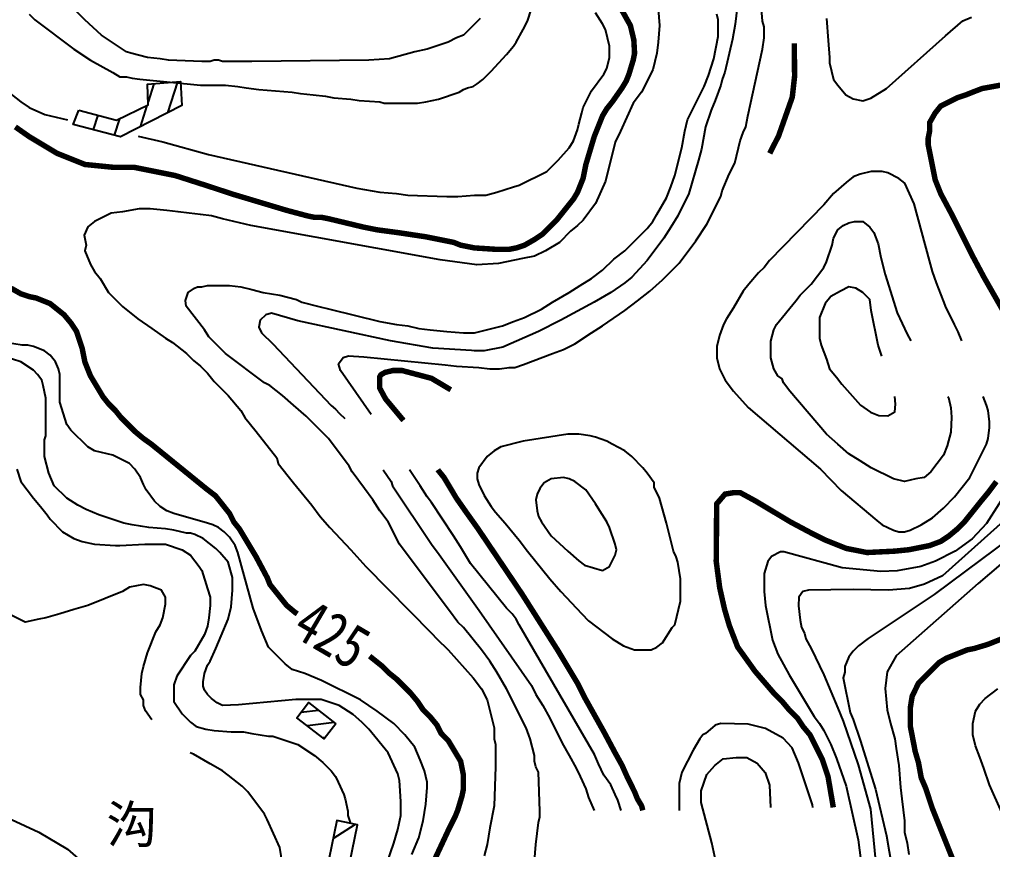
# Model space of a CAD drawing. Extents: x 35515948 to 35520624, y 3302916 to 3308279.
# Drawn here: x 35516328.1 to 35516772.1, y 3304480.3 to 3304859.2 of the extents above; entities that cross this region are included whole.
import ezdxf
from ezdxf.enums import TextEntityAlignment as Align

# ---------------------------------------------------------------- set-up
doc = ezdxf.new("R2010")
doc.units = 0
doc.header["$LTSCALE"] = 10000
doc.header["$MEASUREMENT"] = 0
for name, color, linetype in [('2113', 7, 'CONTINUOUS'), ('8112', 34, 'CONTINUOUS'), ('HY_DX_DGXZ', 3, 'CONTINUOUS')]:
    doc.layers.add(name, color=color, linetype=linetype)
doc.styles.add('仿宋体', font='')
doc.styles.add('正等线体', font='simhei.ttf', dxfattribs={"width": 0.8})
doc.styles.get('仿宋体').set_extended_font_data('文鼎CS仿宋体')

msp = doc.modelspace()

# ---------------------------------------------------------------- linework, layer by layer
at = {"layer": '2113', "linetype": 'Continuous', "ltscale": 0.005}
for p, q in [((35516389.45, 3304829.84), (35516386.78, 3304821.57)), ((35516400.24, 3304830.74), (35516395.7, 3304816.65)), ((35516386.25, 3304819.92), (35516383.12, 3304810.2)), ((35516363.81, 3304815.5), (35516361.69, 3304808.91)), ((35516373.8, 3304813.9), (35516371.38, 3304806.39)), ((35516464.63, 3304543.78), (35516456.51, 3304542.75)), ((35516471.68, 3304538.32), (35516459.48, 3304536.77)), ((35516467.71, 3304531.45), (35516466.53, 3304531.3)), ((35516481.26, 3304491.73), (35516471.15, 3304485.07))]:
    msp.add_line(p, q, dxfattribs=at)
for points in [[(35516355.22, 3304817.77), (35516372.41, 3304813.23), (35516386.83, 3304820.2), (35516386.48, 3304829.6), (35516401.64, 3304830.85), (35516402.2, 3304819.98), (35516374.23, 3304805.65), (35516352.58, 3304811.28)], [(35516472.52, 3304537.67), (35516467.2, 3304530.79), (35516454.73, 3304540.44), (35516460.05, 3304547.32)], [(35516466.94, 3304464.58), (35516476.42, 3304462.63), (35516482.35, 3304491.51), (35516472.87, 3304493.46)]]:
    msp.add_lwpolyline(points, close=True, dxfattribs=at)
at = {"layer": 'HY_DX_DGXZ', "linetype": 'Continuous', "ltscale": 0.005, "const_width": 2.5}
for points, elevation in [([(35516602.45, 3304864.35), (35516606.86, 3304856.48), (35516608.44, 3304849.86), (35516608.78, 3304843.81), (35516608.15, 3304840.64), (35516606.24, 3304834.29), (35516604.97, 3304831.11), (35516603.07, 3304827.94), (35516598.62, 3304821.59), (35516596.08, 3304818.41), (35516594.18, 3304815.24), (35516590.37, 3304805.71), (35516586.56, 3304793.01), (35516585.29, 3304786.66), (35516582.75, 3304780.31), (35516580.84, 3304777.14), (35516573.22, 3304767.61), (35516566.87, 3304761.26), (35516563.06, 3304758.72), (35516558.62, 3304756.18), (35516554.81, 3304754.91), (35516551.63, 3304754.28), (35516545.28, 3304754.28), (35516535.76, 3304754.91), (35516529.41, 3304756.18), (35516526.23, 3304757.45), (35516513.53, 3304759.99), (35516500.83, 3304761.9), (35516491.31, 3304763.17), (35516484.96, 3304764.44), (35516469.08, 3304768.25), (35516465.91, 3304768.88), (35516462.73, 3304768.88), (35516459.56, 3304769.52), (35516450.03, 3304772.06), (35516424.63, 3304779.68), (35516415.11, 3304782.85), (35516399.23, 3304787.93), (35516380.18, 3304791.74), (35516370.66, 3304791.74), (35516357.96, 3304793.01), (35516345.26, 3304798.09), (35516332.56, 3304805.71), (35516326.21, 3304810.16)], 425), ([(35516780.87, 3304719.35), (35516768.17, 3304741.58), (35516763.09, 3304751.1), (35516759.91, 3304757.45), (35516756.74, 3304763.8), (35516753.56, 3304770.15), (35516748.48, 3304779.68), (35516745.94, 3304786.03), (35516742.77, 3304801.9), (35516742.77, 3304805.08), (35516743.4, 3304808.25), (35516743.4, 3304812.06), (35516745.94, 3304816.51), (35516748.48, 3304819.68), (35516752.29, 3304821.59), (35516756.1, 3304823.49), (35516759.91, 3304824.76), (35516763.09, 3304826.03), (35516767.35, 3304827.67), (35516799.9, 3304833.6)], 450), ([(35516324.3, 3304736.5), (35516328.75, 3304733.96), (35516332.56, 3304732.69), (35516335.73, 3304732.05), (35516342.08, 3304729.51), (35516348.43, 3304724.43), (35516351.61, 3304720.62), (35516354.15, 3304716.81), (35516356.69, 3304709.19), (35516357.96, 3304702.84), (35516360.5, 3304696.49), (35516366.21, 3304686.97), (35516368.75, 3304683.79), (35516371.93, 3304680.62), (35516374.47, 3304677.44), (35516380.82, 3304671.09), (35516384.63, 3304667.92), (35516388.27, 3304665.33), (35516413.49, 3304644.85), (35516417.59, 3304641.7), (35516424, 3304633.63), (35516425.9, 3304629.82), (35516428.44, 3304626.64), (35516436.06, 3304613.94), (35516441.14, 3304604.42), (35516442.41, 3304601.24), (35516450.03, 3304591.72), (35516453.84, 3304588.54), (35516454.89, 3304587.85)], 425), ([(35516699.47, 3304499.48), (35516697.05, 3304513.61), (35516694.51, 3304521.23), (35516688.79, 3304532.66), (35516685.62, 3304536.47), (35516683.08, 3304540.28), (35516679.27, 3304544.09), (35516676.09, 3304547.9), (35516672.28, 3304551.71), (35516663.7, 3304561.69), (35516655.81, 3304572.71), (35516652.03, 3304582.48), (35516649.82, 3304590.04), (35516647.62, 3304599.8), (35516646.04, 3304611.77), (35516646.25, 3304638.07), (35516650.06, 3304642.52), (35516653.87, 3304643.15), (35516657.04, 3304643.15), (35516664.03, 3304639.34), (35516679.9, 3304629.82), (35516689.43, 3304624.74), (35516695.78, 3304621.56), (35516705.3, 3304617.75), (35516714.83, 3304615.85), (35516727.53, 3304616.48), (35516733.88, 3304617.12), (35516737.05, 3304617.75), (35516743.4, 3304619.02), (35516748.48, 3304620.93), (35516752.29, 3304623.47), (35516756.1, 3304626.64), (35516759.28, 3304629.82), (35516766.9, 3304639.34), (35516770.07, 3304643.15), (35516773.88, 3304648.23)], 450), ([(35516487.89, 3304568.54), (35516493.85, 3304563.78), (35516497.02, 3304560.6), (35516500.2, 3304558.06), (35516506.55, 3304551.71), (35516509.72, 3304547.9), (35516512.26, 3304544.09), (35516515.44, 3304540.92), (35516518.61, 3304537.11), (35516520.52, 3304533.3), (35516523.69, 3304530.12), (35516529.41, 3304520.6), (35516530.68, 3304514.25), (35516530.68, 3304507.9), (35516530.04, 3304504.72), (35516528.14, 3304498.37), (35516526.87, 3304495.2), (35516523.69, 3304488.85), (35516514.8, 3304469.8)], 425)]:
    msp.add_lwpolyline(points, dxfattribs=dict(at, elevation=elevation))
at = {"layer": 'HY_DX_DGXZ', "linetype": 'Continuous', "ltscale": 0.005}
for points, elevation in [([(35516332.56, 3304861.59), (35516335.1, 3304859.05), (35516352.88, 3304845.72), (35516360.5, 3304840.64), (35516370.66, 3304834.92), (35516373.83, 3304833.02), (35516377.01, 3304833.02), (35516379.55, 3304832.38), (35516383.1, 3304831.91), (35516410.66, 3304829.21), (35516422.09, 3304829.21), (35516427.81, 3304828.57), (35516431.62, 3304827.94), (35516437.33, 3304827.3), (35516444.95, 3304826.67), (35516452.57, 3304826.03), (35516456.38, 3304825.4), (35516462.1, 3304824.76), (35516467.81, 3304824.13), (35516471.62, 3304823.49), (35516479.24, 3304822.86), (35516483.05, 3304822.22), (35516492.58, 3304821.59), (35516494.48, 3304820.95), (35516509.72, 3304820.95), (35516513.53, 3304821.59), (35516519.25, 3304822.86), (35516528.77, 3304826.03), (35516530.68, 3304827.3), (35516532.58, 3304827.94), (35516535.12, 3304828.57), (35516537.03, 3304829.84), (35516539.57, 3304831.75), (35516543.38, 3304835.56), (35516550.36, 3304843.18), (35516553.54, 3304846.99), (35516554.81, 3304848.89), (35516557.98, 3304854.61), (35516559.89, 3304858.42), (35516561.79, 3304864.13)], 415), ([(35516619.58, 3304864.13), (35516620.21, 3304856.51), (35516619.58, 3304848.89), (35516618.94, 3304843.81), (35516617.04, 3304836.19), (35516611.96, 3304826.03), (35516608.15, 3304820.95), (35516602.43, 3304808.25), (35516599.89, 3304803.17), (35516595.45, 3304785.39), (35516591, 3304775.23), (35516585.29, 3304767.61), (35516582.75, 3304765.07), (35516579.57, 3304762.53), (35516574.49, 3304757.45), (35516568.14, 3304753.64), (35516563.06, 3304751.1), (35516557.65, 3304750.03), (35516546.62, 3304747.83), (35516536.84, 3304747.2), (35516520.13, 3304749.4), (35516433.75, 3304765.15), (35516420.82, 3304768.25), (35516415.74, 3304769.52), (35516410.66, 3304770.15), (35516405.58, 3304770.79), (35516400.5, 3304771.42), (35516395.42, 3304772.06), (35516387.8, 3304772.69), (35516382.72, 3304772.69), (35516375.1, 3304771.42), (35516370.02, 3304770.79), (35516362.4, 3304766.98), (35516359.36, 3304764.6), (35516357.66, 3304760.67), (35516358.59, 3304756.18), (35516357.96, 3304753.64), (35516360.5, 3304747.29), (35516362.4, 3304744.12), (35516364.94, 3304740.94), (35516368.75, 3304734.59), (35516375.1, 3304728.24), (35516382.09, 3304722.53), (35516388.44, 3304718.08), (35516394.79, 3304713.64), (35516397.96, 3304711.73), (35516404.31, 3304706.65), (35516407.49, 3304703.48), (35516410.66, 3304700.94), (35516413.84, 3304697.76), (35516417.01, 3304693.95), (35516423.36, 3304687.6), (35516429.08, 3304680.62), (35516430.98, 3304677.44), (35516436.06, 3304671.09), (35516445.59, 3304659.03), (35516446.22, 3304656.49), (35516450.67, 3304650.77), (35516453.21, 3304647.6), (35516461.46, 3304637.44), (35516465.27, 3304632.36), (35516469.72, 3304627.28), (35516479.24, 3304617.12), (35516486.23, 3304609.5), (35516516.07, 3304579.02), (35516518.61, 3304576.48), (35516523.69, 3304571.4), (35516535.12, 3304558.7), (35516538.93, 3304553.62), (35516541.47, 3304548.54), (35516544.65, 3304535.84), (35516544.65, 3304530.76), (35516545.28, 3304528.22), (35516545.28, 3304518.06), (35516544.65, 3304500.28), (35516542.74, 3304490.12), (35516541.47, 3304482.5), (35516540.2, 3304477.42)], 430), ([(35516382.25, 3304805.91), (35516393.54, 3304803.28), (35516414.34, 3304797.61), (35516482.12, 3304782.17), (35516492.58, 3304780.31), (35516500.2, 3304779.68), (35516505.28, 3304779.04), (35516523.06, 3304778.41), (35516528.14, 3304778.41), (35516535.76, 3304779.04), (35516540.84, 3304779.04), (35516545.92, 3304780.31), (35516553.54, 3304782.85), (35516556.08, 3304783.49), (35516568.78, 3304789.84), (35516573.86, 3304794.92), (35516578.94, 3304800.63), (35516580.84, 3304803.81), (35516582.75, 3304808.89), (35516583.38, 3304811.43), (35516584.65, 3304816.51), (35516585.29, 3304819.05), (35516589.1, 3304826.67), (35516594.81, 3304834.29), (35516596.08, 3304836.83), (35516597.35, 3304841.91), (35516597.35, 3304846.99), (35516595.45, 3304854.61), (35516594.18, 3304857.15), (35516591, 3304862.23)], 420), ([(35516263.51, 3304855.56), (35516265.88, 3304855.24), (35516273.5, 3304853.97), (35516277.31, 3304853.34), (35516281.12, 3304852.7), (35516284.93, 3304852.07), (35516288.74, 3304851.43), (35516294.46, 3304849.53), (35516302.08, 3304846.35), (35516307.79, 3304842.54), (35516309.7, 3304840.64), (35516311.6, 3304838.1), (35516315.41, 3304833.65), (35516319.22, 3304829.84), (35516323.03, 3304826.03), (35516328.75, 3304821.59), (35516332.56, 3304819.05), (35516339.63, 3304815.88), (35516350.01, 3304813.45)], 420), ([(35516507.18, 3304478.05), (35516510.36, 3304485.67), (35516512.26, 3304493.29), (35516513.53, 3304500.91), (35516514.17, 3304508.53), (35516514.17, 3304511.07), (35516512.9, 3304516.15), (35516510.99, 3304521.23), (35516508.45, 3304526.95), (35516504.01, 3304532.66), (35516498.93, 3304537.74), (35516491.31, 3304543.46), (35516483.69, 3304548.54), (35516465.91, 3304557.43), (35516458.29, 3304560.6), (35516452.57, 3304562.51), (35516449.4, 3304565.05), (35516441.78, 3304572.67), (35516438.6, 3304580.29), (35516434.79, 3304590.45), (35516427.81, 3304615.85), (35516426.54, 3304619.02), (35516424, 3304622.83), (35516421.46, 3304625.37), (35516418.92, 3304627.28), (35516416.38, 3304628.55), (35516413.84, 3304629.18), (35516398.6, 3304633.63), (35516395.42, 3304634.9), (35516392.25, 3304636.8), (35516389.71, 3304639.34), (35516385.9, 3304644.42), (35516384.63, 3304646.96), (35516383.36, 3304650.14), (35516380.82, 3304653.95), (35516378.28, 3304656.49), (35516370.66, 3304660.3), (35516365.58, 3304661.57), (35516362.4, 3304662.2), (35516359.23, 3304664.11), (35516351.61, 3304671.73), (35516349.7, 3304674.27), (35516346.53, 3304684.43), (35516346.53, 3304697.13), (35516345.89, 3304699.67), (35516344.62, 3304702.84), (35516342.08, 3304706.02), (35516339.54, 3304707.92), (35516334.46, 3304709.83), (35516331.92, 3304710.46), (35516329.38, 3304710.46), (35516321.76, 3304711.73)], 420), ([(35516494.48, 3304470.43), (35516498.93, 3304483.13), (35516500.83, 3304489.48), (35516502.1, 3304495.83), (35516502.1, 3304502.18), (35516501.47, 3304511.71), (35516500.83, 3304514.88), (35516496.39, 3304524.41), (35516487.5, 3304535.2), (35516484.32, 3304538.38), (35516480.32, 3304541.89), (35516474.02, 3304545.98), (35516465.82, 3304548.82), (35516454.16, 3304548.82), (35516427.99, 3304546.3), (35516420.82, 3304546), (35516418.28, 3304547.27), (35516415.74, 3304549.17), (35516413.84, 3304551.08), (35516412.57, 3304552.98), (35516411.93, 3304554.89), (35516411.93, 3304556.79), (35516412.57, 3304560.6), (35516413.84, 3304564.41), (35516415.11, 3304566.32), (35516417.65, 3304572.03), (35516420.19, 3304577.75), (35516423.36, 3304585.37), (35516424.63, 3304591.08), (35516425.27, 3304598.7), (35516425.27, 3304604.42), (35516423.36, 3304611.4), (35516419.55, 3304615.85), (35516417.65, 3304617.75), (35516411.93, 3304622.2), (35516408.12, 3304624.1), (35516406.22, 3304624.74), (35516404.31, 3304624.74), (35516398.6, 3304626.01), (35516394.79, 3304626.64), (35516387.17, 3304627.28), (35516383.36, 3304627.91), (35516379.55, 3304628.55), (35516375.74, 3304629.18), (35516364.31, 3304632.99), (35516358.59, 3304635.53), (35516354.78, 3304637.44), (35516349.7, 3304640.61), (35516343.99, 3304646.33), (35516341.45, 3304652.04), (35516339.54, 3304659.66), (35516339.54, 3304667.28), (35516340.18, 3304669.19), (35516340.18, 3304686.33), (35516338.91, 3304692.05), (35516338.27, 3304694.59), (35516336.37, 3304697.13), (35516334.46, 3304699.03), (35516328.75, 3304702.84), (35516321.13, 3304705.38)], 415), ([(35516326.84, 3304653.95), (35516328.75, 3304648.23), (35516334.46, 3304640.61), (35516337.64, 3304636.8), (35516340.81, 3304632.99), (35516342.08, 3304631.09), (35516347.8, 3304625.37), (35516352.88, 3304622.2), (35516356.69, 3304620.93), (35516362.4, 3304619.66), (35516371.93, 3304619.02), (35516373.83, 3304619.02), (35516385.26, 3304619.66), (35516389.07, 3304619.66), (35516394.79, 3304619.66), (35516402.41, 3304617.12), (35516406.22, 3304614.58), (35516410.03, 3304609.5), (35516411.3, 3304607.59), (35516413.84, 3304599.34), (35516415.11, 3304595.53), (35516415.11, 3304591.72), (35516414.47, 3304586), (35516413.84, 3304582.19), (35516412.57, 3304578.38), (35516408.12, 3304570.76), (35516406.22, 3304568.86), (35516399.87, 3304559.33), (35516398.6, 3304555.52), (35516398.6, 3304547.9), (35516402.41, 3304542.19), (35516406.22, 3304538.38), (35516408.76, 3304536.47), (35516413.2, 3304535.2), (35516417.01, 3304534.57), (35516424.63, 3304533.93), (35516426.54, 3304533.93), (35516430.35, 3304533.93), (35516434.16, 3304533.3), (35516437.97, 3304532.66), (35516441.78, 3304532.03), (35516443.68, 3304532.03), (35516455.11, 3304528.22), (35516462.73, 3304523.14), (35516466.54, 3304519.96), (35516470.35, 3304516.15), (35516472.26, 3304513.61), (35516473.53, 3304511.07), (35516476.07, 3304505.36), (35516476.7, 3304503.45), (35516477.97, 3304497.74), (35516477.97, 3304495.83), (35516479.03, 3304492.65)], 410), ([(35516780.6, 3304646.73), (35516769.37, 3304629.13), (35516762.9, 3304622.13), (35516755.06, 3304616.52), (35516746.05, 3304611.96), (35516739.37, 3304609.41), (35516728.66, 3304607.5), (35516721.14, 3304607.19), (35516703.44, 3304608.88), (35516676.83, 3304616.2), (35516675.34, 3304616.2), (35516671.21, 3304613.97), (35516669.52, 3304611.75), (35516667.84, 3304606.32), (35516667.84, 3304598.07), (35516668.47, 3304591.72), (35516671.65, 3304575.84), (35516674.19, 3304569.49), (35516679.27, 3304559.97), (35516690.7, 3304540.92), (35516693.24, 3304537.74), (35516695.14, 3304534.57), (35516698.32, 3304528.22), (35516700.86, 3304521.87), (35516705.3, 3304509.17), (35516710.75, 3304484.65), (35516714.88, 3304452.96)], 445), ([(35516778.5, 3304631.44), (35516749.25, 3304605.22), (35516741.05, 3304601.4), (35516734.21, 3304599.49), (35516724.65, 3304598.67), (35516708.52, 3304598.94), (35516688.16, 3304598.7), (35516685.62, 3304598.07), (35516683.71, 3304595.53), (35516683.51, 3304591.5), (35516684.35, 3304585.03), (35516684.98, 3304581.56), (35516686.25, 3304579.02), (35516686.89, 3304576.48), (35516689.43, 3304572.03), (35516695.14, 3304559.97), (35516698.32, 3304552.35), (35516701.49, 3304544.73), (35516704.03, 3304538.92), (35516710.75, 3304518.89), (35516716.37, 3304498.64), (35516719.12, 3304470.34)], 440), ([(35516787.79, 3304628.17), (35516745.42, 3304596.76), (35516715.35, 3304576.54), (35516711.02, 3304573.3), (35516708.48, 3304570.76), (35516706.57, 3304568.22), (35516704.67, 3304563.78), (35516704.67, 3304561.24), (35516704.03, 3304558.7), (35516707.21, 3304542.82), (35516708.48, 3304539.65), (35516711.65, 3304530.12), (35516718.68, 3304507.86), (35516723.73, 3304486.44), (35516727.2, 3304465.96)], 435), ([(35516781.08, 3304614.93), (35516765.63, 3304601.7), (35516728.12, 3304568.63), (35516724.02, 3304561.38), (35516723.07, 3304553.82), (35516724.02, 3304544.06), (35516725.62, 3304537.74), (35516727.53, 3304530.76), (35516728.16, 3304526.31), (35516729.43, 3304518.69), (35516730.07, 3304508.53), (35516730.7, 3304503.45), (35516731.34, 3304498.37), (35516731.97, 3304493.29), (35516731.97, 3304488.21), (35516733.24, 3304483.13), (35516733.88, 3304478.05)], 430), ([(35516388.45, 3304539.43), (35516385.65, 3304543.59), (35516384.63, 3304546), (35516384.63, 3304548.54), (35516383.36, 3304551.08), (35516383.36, 3304554.25), (35516383.99, 3304560.6), (35516384.63, 3304563.78), (35516386.53, 3304570.13), (35516390.34, 3304579.65), (35516392.25, 3304582.83), (35516393.52, 3304586), (35516394.79, 3304592.35), (35516394.79, 3304595.53), (35516392.88, 3304598.7), (35516387.8, 3304600.61), (35516384.63, 3304601.24), (35516378.28, 3304599.97), (35516375.1, 3304598.07), (35516359.23, 3304591.72), (35516352.88, 3304589.81), (35516346.53, 3304587.91), (35516340.18, 3304586), (35516337, 3304585.37), (35516330.65, 3304584.1), (35516324.3, 3304587.27)], 405), ([(35516776.42, 3304497.1), (35516770.71, 3304509.8), (35516768.17, 3304517.42), (35516766.26, 3304522.5), (35516764.36, 3304527.58), (35516763.09, 3304532.66), (35516763.09, 3304537.74), (35516764.36, 3304543.46), (35516766.26, 3304546.63), (35516768.8, 3304549.17), (35516774.52, 3304553.62)], 420), ([(35516448.13, 3304473.61), (35516446.86, 3304481.23), (35516441.14, 3304493.93), (35516439.87, 3304496.47), (35516432.25, 3304506.63), (35516429.71, 3304509.17), (35516423.36, 3304514.25), (35516420.82, 3304516.15), (35516415.11, 3304519.33), (35516407.49, 3304523.77), (35516406.07, 3304524.48)], 405), ([(35516316.05, 3304497.74), (35516336.89, 3304488.25), (35516350.03, 3304480.41), (35516359.57, 3304472.04)], 405)]:
    msp.add_lwpolyline(points, dxfattribs=dict(at, elevation=elevation))
at = {"layer": 'HY_DX_DGXZ', "linetype": 'Continuous', "ltscale": 0.005, "flags": 128}
for points, elevation in [([(35516655.52, 3304864.66), (35516654.67, 3304857.13), (35516653.51, 3304850.14), (35516649.91, 3304835.19), (35516648.79, 3304831.75), (35516648.15, 3304829.21), (35516645.61, 3304822.22), (35516643.71, 3304817.78), (35516641.17, 3304810.16), (35516639.26, 3304800), (35516637.99, 3304794.92), (35516633.55, 3304779.68), (35516628.47, 3304769.52), (35516625.29, 3304764.44), (35516622.12, 3304759.36), (35516614.5, 3304749.2), (35516607.51, 3304741.58), (35516604.34, 3304739.04), (35516597.99, 3304734.59), (35516590.37, 3304730.15), (35516575.13, 3304721.89), (35516564.97, 3304716.81), (35516548.67, 3304709.58), (35516540.2, 3304707.89), (35516535.76, 3304707.92), (35516534.32, 3304708.14), (35516516.67, 3304709.08), (35516497.44, 3304712.55), (35516455.19, 3304721.68), (35516443.05, 3304725.07), (35516440.51, 3304724.43), (35516437.97, 3304721.89), (35516437.33, 3304718.72), (35516438.6, 3304716.18), (35516443.68, 3304711.1), (35516470.34, 3304682.98), (35516472.26, 3304681.25), (35516474.16, 3304679.35), (35516476.55, 3304676.96)], 440), ([(35516488.54, 3304678.82), (35516474.58, 3304698.98), (35516473.73, 3304702.06), (35516475.75, 3304704.81), (35516478.19, 3304705.66), (35516485.29, 3304705.13), (35516522.42, 3304701.57), (35516527.5, 3304700.94), (35516537.66, 3304700.3), (35516542.74, 3304699.67), (35516547.19, 3304699.67), (35516551.63, 3304700.3), (35516554.17, 3304700.3), (35516558.11, 3304701.74), (35516571.32, 3304706.65), (35516576.4, 3304708.56), (35516581.48, 3304711.1), (35516589.1, 3304716.18), (35516594.18, 3304719.35), (35516604.34, 3304726.34), (35516610.05, 3304730.78), (35516615.77, 3304735.23), (35516621.48, 3304740.31), (35516629.1, 3304747.93), (35516636.72, 3304758.09), (35516641.8, 3304765.71), (35516648.15, 3304778.41), (35516648.79, 3304780.95), (35516651.96, 3304788.57), (35516654.5, 3304793.65), (35516657.04, 3304803.81), (35516658.31, 3304807.62), (35516659.58, 3304810.16), (35516660.51, 3304815.05), (35516667.2, 3304845.72), (35516667.84, 3304850.8), (35516667.84, 3304855.88), (35516667.2, 3304858.42), (35516666.57, 3304866.04)], 445), ([(35516538.3, 3304859.69), (35516530.68, 3304852.07), (35516527.5, 3304850.8), (35516523.69, 3304848.89), (35516514.17, 3304845.72), (35516508.45, 3304844.45), (35516497.02, 3304841.27), (35516487.5, 3304840.64), (35516434.16, 3304840), (35516420.82, 3304840), (35516418.92, 3304840.64), (35516417.01, 3304840.64), (35516415.11, 3304840), (35516411.3, 3304840), (35516396.06, 3304840.64), (35516392.25, 3304841.27), (35516386.53, 3304841.91), (35516378.91, 3304843.81), (35516377.01, 3304844.45), (35516365.58, 3304852.07), (35516357.96, 3304859.05), (35516354.15, 3304862.86)], 410), ([(35516563.06, 3304474.88), (35516563.7, 3304482.5), (35516564.33, 3304487.58), (35516564.97, 3304492.66), (35516565.6, 3304495.2), (35516565.6, 3304497.74), (35516564.97, 3304515.52), (35516563.7, 3304518.06), (35516563.06, 3304520.6), (35516563.06, 3304523.14), (35516561.16, 3304530.76), (35516559.25, 3304535.84), (35516550.36, 3304553.62), (35516545.92, 3304561.24), (35516542.74, 3304566.32), (35516538.93, 3304571.4), (35516530.68, 3304581.56), (35516528.14, 3304584.1), (35516524.33, 3304589.18), (35516520.52, 3304594.26), (35516501.47, 3304619.66), (35516496.39, 3304629.82), (35516492.58, 3304634.9), (35516489.4, 3304639.98), (35516485.59, 3304645.06), (35516479.88, 3304652.68), (35516478.61, 3304655.22), (35516469.08, 3304667.92), (35516458.92, 3304678.08), (35516453.21, 3304683.16), (35516448.13, 3304687.6), (35516442.41, 3304692.05), (35516439.87, 3304693.32), (35516422.09, 3304706.65), (35516414.47, 3304714.27), (35516412.57, 3304717.45), (35516404.2, 3304728.35), (35516403.88, 3304730.89), (35516405.05, 3304734.6), (35516408.01, 3304736.51), (35516409.39, 3304737.13), (35516411.3, 3304737.13), (35516413.84, 3304737.77), (35516424, 3304737.77), (35516429.08, 3304737.13), (35516434.16, 3304735.86), (35516439.24, 3304734.59), (35516446.86, 3304733.32), (35516454.48, 3304731.42), (35516457.02, 3304730.15), (35516464.64, 3304728.24), (35516469.72, 3304726.97), (35516492.58, 3304721.26), (35516500.2, 3304719.99), (35516505.28, 3304719.35), (35516510.36, 3304718.08), (35516515.44, 3304717.45), (35516523.06, 3304716.81), (35516530.68, 3304716.18), (35516535.76, 3304716.18), (35516548.46, 3304719.35), (35516553.54, 3304721.26), (35516558.62, 3304723.16), (35516566.24, 3304726.97), (35516571.32, 3304730.15), (35516578.94, 3304734.59), (35516584.02, 3304737.77), (35516589.1, 3304740.94), (35516594.18, 3304744.75), (35516599.26, 3304749.83), (35516604.34, 3304753.64), (35516614.5, 3304763.8), (35516617.04, 3304766.98), (35516618.94, 3304770.15), (35516623.39, 3304777.77), (35516625.29, 3304782.85), (35516627.2, 3304787.93), (35516630.37, 3304800.63), (35516631.64, 3304808.25), (35516632.91, 3304813.33), (35516640.53, 3304828.57), (35516642.44, 3304833.65), (35516644.98, 3304841.27), (35516646.88, 3304851.43), (35516646.88, 3304859.05), (35516646.25, 3304861.59)], 435), ([(35516696.41, 3304859.69), (35516697.05, 3304849.53), (35516697.68, 3304841.91), (35516697.68, 3304839.37), (35516699.59, 3304831.75), (35516701.49, 3304829.21), (35516705.13, 3304824.81), (35516708.52, 3304822.9), (35516712.98, 3304822.05), (35516716.58, 3304823.21), (35516723.68, 3304827.67), (35516750.6, 3304851.73), (35516758.55, 3304858.51), (35516762.45, 3304860.32)], 455), ([(35516729.43, 3304786.66), (35516724.35, 3304789.2), (35516721.81, 3304789.84), (35516716.73, 3304789.84), (35516711.65, 3304788.57), (35516708.48, 3304787.3), (35516705.3, 3304784.76), (35516699.59, 3304779.68), (35516695.14, 3304774.6), (35516670.38, 3304749.2), (35516667.84, 3304746.02), (35516665.3, 3304743.48), (35516660.85, 3304738.4), (35516658.31, 3304735.23), (35516653.87, 3304727.61), (35516650.69, 3304722.53), (35516649.42, 3304719.99), (35516647.52, 3304714.91), (35516646.25, 3304709.83), (35516646.25, 3304704.75), (35516647.52, 3304699.67), (35516650.06, 3304694.59), (35516653.87, 3304689.51), (35516660.54, 3304682.02), (35516693.65, 3304653.98), (35516703.1, 3304644.22), (35516719.27, 3304630.45), (35516721.81, 3304628.55), (35516726.89, 3304626.01), (35516729.43, 3304625.37), (35516731.97, 3304625.37), (35516734.51, 3304626.01), (35516739.59, 3304628.55), (35516744.67, 3304631.72), (35516749.75, 3304636.17), (35516754.83, 3304641.25), (35516761.82, 3304650.14), (35516769.44, 3304665.38), (35516770.07, 3304667.92), (35516770.71, 3304673), (35516770.71, 3304675.54), (35516770.07, 3304680.62), (35516769.44, 3304683.16), (35516767.92, 3304687.05)], 455), ([(35516758.05, 3304712.42), (35516756.44, 3304716.58), (35516754.83, 3304719.99), (35516753.56, 3304722.53), (35516751.02, 3304727.61), (35516749.75, 3304730.78), (35516746.58, 3304739.04), (35516744.67, 3304744.12), (35516743.4, 3304749.2), (35516736.3, 3304774.98), (35516732.05, 3304784.42), (35516729.43, 3304786.66), (35516729.43, 3304786.66)], 455), ([(35516682.44, 3304730.78), (35516684.35, 3304733.32), (35516689.43, 3304738.4), (35516695.14, 3304746.02), (35516696.41, 3304748.56), (35516698.95, 3304756.18), (35516699.59, 3304759.36), (35516701.49, 3304763.17), (35516704.03, 3304765.07), (35516706.57, 3304766.34), (35516709.11, 3304766.98), (35516712.92, 3304766.98), (35516716.1, 3304764.44), (35516718, 3304761.9), (35516719.91, 3304756.82), (35516721.18, 3304750.47), (35516723.08, 3304742.85), (35516728.66, 3304725.27), (35516733.12, 3304715.52), (35516734.87, 3304712.42)], 460), ([(35516721.65, 3304705.55), (35516719.91, 3304710.46), (35516716.73, 3304726.34), (35516716.1, 3304731.42), (35516712.92, 3304734.59), (35516709.75, 3304736.5), (35516706.57, 3304737.13), (35516702.76, 3304735.23), (35516698.32, 3304732.69), (35516695.78, 3304729.51), (35516693.24, 3304723.16), (35516693.24, 3304713.64), (35516693.87, 3304710.46), (35516696.41, 3304704.11), (35516697.68, 3304699.67), (35516700.86, 3304695.86), (35516703.4, 3304692.68), (35516711.81, 3304683.19), (35516716.37, 3304679.9), (35516720.29, 3304678.42), (35516724.42, 3304678.21), (35516727.6, 3304680.12), (35516727.81, 3304683.51), (35516727.51, 3304687.05)], 465), ([(35516751.7, 3304687.05), (35516751.98, 3304686.62), (35516753.08, 3304681.98), (35516753.35, 3304677.61), (35516753.08, 3304670.78), (35516751.44, 3304664.5), (35516749.75, 3304660.3), (35516744.04, 3304652.68), (35516740.86, 3304650.14), (35516737.05, 3304649.5), (35516731.97, 3304648.23), (35516726.89, 3304649.5), (35516716.73, 3304654.58), (35516711.65, 3304657.76), (35516706.57, 3304660.93), (35516701.49, 3304665.38), (35516696.41, 3304669.82), (35516679.59, 3304689.44), (35516676.73, 3304693.32), (35516676.09, 3304695.22), (35516674.19, 3304696.49), (35516672.28, 3304699.67), (35516671.01, 3304704.75), (35516671.01, 3304712.37), (35516672.28, 3304717.45), (35516673.55, 3304719.99), (35516682.44, 3304730.78), (35516682.44, 3304730.78)], 460), ([(35516494.03, 3304653.67), (35516497.66, 3304648.23), (35516498.29, 3304646.33), (35516516.07, 3304619.66), (35516519.55, 3304614.92), (35516537.84, 3304589.4), (35516561.8, 3304555.07), (35516563.7, 3304551.08), (35516566.87, 3304546), (35516570.05, 3304540.28), (35516571.95, 3304536.47), (35516573.86, 3304532.66), (35516575.76, 3304528.85), (35516578.94, 3304523.14), (35516582.11, 3304517.42), (35516584.02, 3304513.61), (35516586.56, 3304507.9), (35516587.83, 3304504.09), (35516590.31, 3304498.14)], 440), ([(35516602.71, 3304498.14), (35516601.16, 3304502.82), (35516599.89, 3304505.36), (35516597.99, 3304509.8), (35516594.81, 3304514.25), (35516592.27, 3304519.33), (35516590.44, 3304523.66), (35516556.08, 3304582.83), (35516554.81, 3304585.37), (35516552.9, 3304587.91), (35516550.36, 3304590.45), (35516542.11, 3304600.61), (35516533.85, 3304610.77), (35516529.41, 3304618.39), (35516526.23, 3304623.47), (35516521.15, 3304631.09), (35516516.07, 3304638.71), (35516514.17, 3304641.25), (35516510.99, 3304646.33), (35516506.1, 3304653.67)], 445), ([(35516690.11, 3304499.48), (35516689.9, 3304500.61), (35516683.59, 3304519.83), (35516680.75, 3304526.76), (35516676.66, 3304531.17), (35516668.46, 3304535.58), (35516660.58, 3304537.47), (35516648.15, 3304537.74), (35516645.61, 3304537.11), (35516641.17, 3304533.3), (35516639.9, 3304532.66), (35516638.63, 3304530.76), (35516635.45, 3304525.68), (35516630.37, 3304515.52), (35516629.1, 3304510.44), (35516629.1, 3304498.14)], 455), ([(35516671.97, 3304471.35), (35516673.12, 3304443.95), (35516672.91, 3304418.51), (35516671.74, 3304415.96), (35516669.52, 3304413.74), (35516667.82, 3304413.74), (35516665.06, 3304413.74), (35516662.2, 3304416.28), (35516651.81, 3304447.13), (35516643.97, 3304483.27), (35516639.2, 3304501.72), (35516639.2, 3304507.12), (35516641.74, 3304514.44), (35516645.35, 3304518.57), (35516649.27, 3304521.65), (35516655.2, 3304522.28), (35516659.98, 3304522.28), (35516664.74, 3304519.74), (35516668.35, 3304515.5), (35516670.36, 3304509.67), (35516670.79, 3304499.48)], 460)]:
    msp.add_lwpolyline(points, dxfattribs=dict(at, elevation=elevation))
at = {"layer": 'HY_DX_DGXZ', "linetype": 'Continuous', "ltscale": 0.005, "const_width": 2.5, "flags": 128}
for points, elevation in [([(35516681.64, 3304848.29), (35516681.81, 3304833.29), (35516680.75, 3304823.75), (35516674.5, 3304806.04), (35516670.45, 3304798.1)], 450), ([(35516524.92, 3304690.14), (35516516.12, 3304695.37), (35516502.71, 3304698.93), (35516498.52, 3304698.93), (35516494.96, 3304698.09), (35516493.07, 3304697.05), (35516492.45, 3304696), (35516492.45, 3304694.33), (35516492.45, 3304690.98), (35516495.17, 3304685.95), (35516503.33, 3304676.16)], 450), ([(35516519, 3304653.67), (35516519.25, 3304653.31), (35516521.79, 3304650.14), (35516527.5, 3304640.61), (35516531.95, 3304634.26), (35516537.21, 3304626.89), (35516557.39, 3304596.96), (35516573.78, 3304571.13), (35516582.75, 3304556.16), (35516585.92, 3304549.81), (35516594.81, 3304533.93), (35516599.89, 3304524.41), (35516603.07, 3304518.69), (35516605.61, 3304512.98), (35516608.78, 3304506.63), (35516610.05, 3304503.45), (35516611.96, 3304500.28), (35516612.55, 3304498.14)], 450), ([(35516756.1, 3304470.43), (35516744.67, 3304499.01), (35516741.5, 3304508.53), (35516739.59, 3304512.98), (35516738.32, 3304519.96), (35516736.83, 3304525.04), (35516734.6, 3304536.59), (35516734.6, 3304544.96), (35516735.45, 3304550.27), (35516738.32, 3304556.16), (35516747.85, 3304565.68), (35516751.02, 3304567.59), (35516760.55, 3304571.4), (35516763.72, 3304572.03), (35516770.07, 3304573.94), (35516785.95, 3304580.29)], 425)]:
    msp.add_lwpolyline(points, dxfattribs=dict(at, elevation=elevation))
at = {"layer": 'HY_DX_DGXZ', "linetype": 'Continuous', "ltscale": 0.005, "flags": 128}
for points, elevation in [([(35516557.98, 3304666.65), (35516547.82, 3304664.11), (35516544.65, 3304662.2), (35516541.47, 3304659.66), (35516537.66, 3304654.58), (35516537.03, 3304652.04), (35516537.03, 3304649.5), (35516537.66, 3304646.96), (35516540.2, 3304641.88), (35516543.38, 3304636.8), (35516545.28, 3304634.26), (35516549.73, 3304629.18), (35516556.08, 3304621.56), (35516559.89, 3304616.48), (35516570.05, 3304603.78), (35516575.13, 3304598.07), (35516584.65, 3304587.91), (35516587.83, 3304584.73), (35516598.62, 3304576.48), (35516603.7, 3304573.3), (35516608.78, 3304571.4), (35516616.4, 3304571.4), (35516618.94, 3304572.67), (35516621.48, 3304574.57), (35516625.93, 3304581.56), (35516627.2, 3304582.83), (35516629.74, 3304593.62), (35516629.74, 3304603.78), (35516628.47, 3304611.4), (35516627.83, 3304613.94), (35516626.56, 3304616.48), (35516623.39, 3304629.18), (35516620.21, 3304640.61), (35516617.67, 3304645.69), (35516617.67, 3304647.6), (35516614.5, 3304652.04), (35516612.59, 3304654.58), (35516607.51, 3304659.66), (35516604.34, 3304662.2), (35516598.62, 3304665.38), (35516596.08, 3304666.65), (35516591, 3304668.55), (35516588.46, 3304669.19), (35516583.38, 3304669.82), (35516578.3, 3304669.82)], 455), ([(35516594.18, 3304607.59), (35516597.35, 3304609.5), (35516599.89, 3304614.58), (35516600.53, 3304617.12), (35516599.89, 3304619.66), (35516597.35, 3304627.28), (35516596.08, 3304629.82), (35516592.91, 3304634.9), (35516591, 3304638.07), (35516586.56, 3304644.42), (35516581.48, 3304648.23), (35516578.94, 3304649.5), (35516576.4, 3304650.14), (35516570.68, 3304649.5), (35516567.51, 3304647.6), (35516565.6, 3304645.06), (35516564.33, 3304642.52), (35516563.7, 3304639.98), (35516564.33, 3304634.9), (35516564.97, 3304632.36), (35516566.24, 3304629.82), (35516570.68, 3304623.47), (35516578.3, 3304616.48), (35516583.38, 3304612.04), (35516585.92, 3304610.13)], 460)]:
    msp.add_lwpolyline(points, close=True, dxfattribs=dict(at, elevation=elevation))

# ---------------------------------------------------------------- texts
at = {"layer": '2113', "linetype": 'Continuous', "ltscale": 0.005, "style": '仿宋体'}
msp.add_text('沟', height=17, dxfattribs=at).set_placement((35516367.85, 3304483.28, 3306519.62))
at = {"layer": '8112', "linetype": 'Continuous', "ltscale": 0.005, "style": '正等线体', "width": 0.8}
msp.add_text('425', height=20, rotation=329.555, dxfattribs=at).set_placement((35516456.77, 3304586.95), align=Align.MIDDLE_LEFT)

doc.saveas('drawing.dxf')
